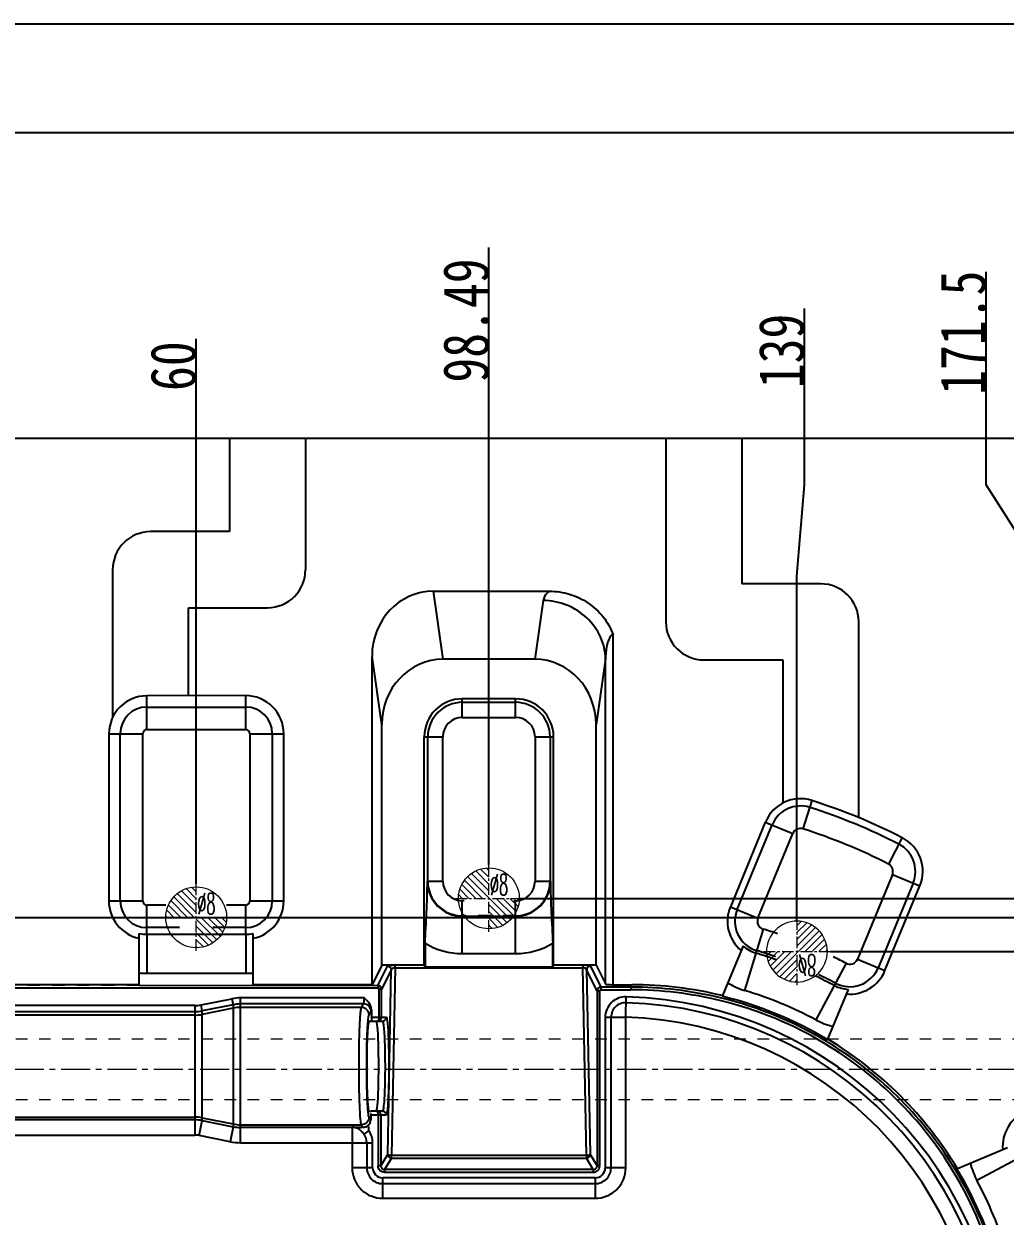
# Model space of a CAD drawing. Header units: millimetres. Extents: x 1572 to 4063, y -10865 to -3081.
# Drawn here: x 2653 to 2782.1, y -5770.3 to -5613.5 of the extents above; entities that cross this region are included whole.
import ezdxf
from ezdxf.enums import TextEntityAlignment as Align

# ---------------------------------------------------------------- set-up
doc = ezdxf.new("R2010")
doc.units = ezdxf.units.MM
doc.header["$LTSCALE"] = 16.335
doc.header["$PDMODE"] = 3
doc.header["$PDSIZE"] = 0.3125
doc.linetypes.add('CENTER', pattern=[0.6, 0.375, -0.075, 0.075, -0.075])
doc.linetypes.add('HIDDEN', pattern=[0.2, 0.1, -0.1])
doc.layers.get('0').update_dxf_attribs({"linetype": 'CONTINUOUS'})
doc.layers.get('Defpoints').update_dxf_attribs({"linetype": 'CONTINUOUS'})
doc.layers.add('cool', color=153, linetype='HIDDEN', lineweight=9)
doc.layers.add('epin', color=13, linetype='CONTINUOUS', lineweight=9)
doc.layers.add('DEFAULT_2', color=8, linetype='HIDDEN')
doc.styles.get("Standard").update_dxf_attribs({"font": 'txt', "width": 0.8})
doc.styles.add('TXT05', font='txt.shx', dxfattribs={"width": 0.5, "bigfont": 'gbcbig.shx'})
doc.dimstyles.new('ISO-25', dxfattribs={"dimtxt": 8, "dimasz": 6, "dimexe": 0, "dimexo": 0, "dimgap": 0, "dimtad": 1, "dimdsep": 46, "dimtxsty": 'Standard', "dimcen": 0, "dimclrd": 4, "dimclre": 4, "dimclrt": 6, "dimazin": 0, "dimtfac": 1, "dimtofl": 0, "dimtmove": 0, "dimatfit": 3, "dimfxl": 1, "dimarcsym": 0})

# ---------------------------------------------------------------- blocks, each defined once
blk = doc.blocks.new('147')
at = {"layer": 'cool', "ltscale": 0.932966}
for p, q in [((229.57, -3849.57), (-211.77, -3849.57)), ((229.57, -3857.57), (-211.77, -3857.57))]:
    blk.add_line(p, q, dxfattribs=at)
at = {"layer": 'cool', "color": 1, "linetype": 'CENTER', "ltscale": 0.621977}
blk.add_line((243.9, -3853.57), (-226.1, -3853.57), dxfattribs=at)
blk = doc.blocks.new('*D188')
at = {"color": 4, "lineweight": -2, "transparency": 16777216}
for p, q in [((2380.71, -5723.85), (2380.71, -5627.83)), ((2844.71, -5627.83), (2386.71, -5627.83)), ((2850.71, -5723.85), (2850.71, -5627.83))]:
    blk.add_line(p, q, dxfattribs=at)
at = {"color": 4, "transparency": 16777216}
for points in [[(2386.71, -5626.83), (2386.71, -5628.83), (2380.71, -5627.83)], [(2844.71, -5626.83), (2844.71, -5628.83), (2850.71, -5627.83)]]:
    blk.add_solid(points, dxfattribs=at)
at = {"layer": 'Defpoints', "color": 0, "transparency": 16777216}
for p in [(2380.71, -5627.83), (2380.71, -5723.85), (2850.71, -5723.85)]:
    blk.add_point(p, dxfattribs=at)
at = {"color": 6, "transparency": 16777216, "insert": (2565.86, -5623.83), "char_height": 8, "attachment_point": 5}
blk.add_mtext('470', dxfattribs=at)
blk = doc.blocks.new('*D191')
at = {"color": 4, "lineweight": -2, "transparency": 16777216}
blk.add_line((2820.71, -5697.99), (2868.84, -5697.99), dxfattribs=at)
at = {"layer": 'Defpoints', "color": 0, "transparency": 16777216}
for p in [(2820.71, -5697.99), (2858.44, -5697.99), (2615.71, -5857.99)]:
    blk.add_point(p, dxfattribs=at)
at = {"color": 6, "transparency": 16777216, "insert": (2863.64, -5694.99), "char_height": 6, "attachment_point": 5}
blk.add_mtext('160', dxfattribs=at)
blk = doc.blocks.new('*D193')
at = {"color": 4, "lineweight": -2, "transparency": 16777216}
blk.add_line((2820.71, -5694.36), (2820.71, -5650.11), dxfattribs=at)
at = {"layer": 'Defpoints', "color": 0, "transparency": 16777216}
for p in [(2820.71, -5662.11), (2820.71, -5694.36), (2615.71, -5857.99)]:
    blk.add_point(p, dxfattribs=at)
at = {"color": 6, "transparency": 16777216, "insert": (2817.71, -5656.11), "char_height": 6, "attachment_point": 5, "rotation": 90}
blk.add_mtext('205', dxfattribs=at)
blk = doc.blocks.new('*D272')
at = {"color": 4, "lineweight": -2, "transparency": 16777216}
for p, q in [((2791.61, -5766.99), (2834.44, -5766.99)), ((2834.44, -5766.99), (2846.44, -5767.99)), ((2846.44, -5767.99), (2864.84, -5767.99))]:
    blk.add_line(p, q, dxfattribs=at)
at = {"layer": 'Defpoints', "color": 0, "transparency": 16777216}
for p in [(2791.61, -5766.99), (2858.44, -5767.99), (2615.71, -5857.99)]:
    blk.add_point(p, dxfattribs=at)
at = {"color": 6, "transparency": 16777216, "insert": (2861.64, -5764.99), "char_height": 6, "attachment_point": 5}
blk.add_mtext('91', dxfattribs=at)
blk = doc.blocks.new('*D273')
at = {"color": 4, "lineweight": -2, "transparency": 16777216}
blk.add_line((2819.53, -5750.99), (2868.84, -5750.99), dxfattribs=at)
at = {"layer": 'Defpoints', "color": 0, "transparency": 16777216}
for p in [(2819.53, -5750.99), (2858.44, -5750.99), (2615.71, -5857.99)]:
    blk.add_point(p, dxfattribs=at)
at = {"color": 6, "transparency": 16777216, "insert": (2863.64, -5747.99), "char_height": 6, "attachment_point": 5}
blk.add_mtext('107', dxfattribs=at)
blk = doc.blocks.new('*D274')
at = {"color": 4, "lineweight": -2, "transparency": 16777216}
for p, q in [((2834.44, -5730.99), (2846.44, -5728.99)), ((2846.44, -5728.99), (2869.64, -5728.99)), ((2640.11, -5730.99), (2834.44, -5730.99))]:
    blk.add_line(p, q, dxfattribs=at)
at = {"layer": 'Defpoints', "color": 0, "transparency": 16777216}
for p in [(2858.44, -5728.99), (2640.11, -5730.99), (2615.71, -5857.99)]:
    blk.add_point(p, dxfattribs=at)
at = {"color": 6, "transparency": 16777216, "insert": (2864.04, -5725.99), "char_height": 6, "attachment_point": 5}
blk.add_mtext('127', dxfattribs=at)
blk = doc.blocks.new('*D275')
at = {"color": 4, "lineweight": -2, "transparency": 16777216}
for p, q in [((2834.44, -5728.49), (2846.44, -5718.44)), ((2846.44, -5718.44), (2876.04, -5718.44)), ((2718.2, -5728.49), (2834.44, -5728.49))]:
    blk.add_line(p, q, dxfattribs=at)
at = {"layer": 'Defpoints', "color": 0, "transparency": 16777216}
for p in [(2858.44, -5718.44), (2718.2, -5728.49), (2615.71, -5857.99)]:
    blk.add_point(p, dxfattribs=at)
at = {"color": 6, "transparency": 16777216, "insert": (2867.24, -5715.44), "char_height": 6, "attachment_point": 5}
blk.add_mtext('129.5', dxfattribs=at)
blk = doc.blocks.new('*D276')
at = {"color": 4, "lineweight": -2, "transparency": 16777216}
for p, q in [((2759.11, -5735.49), (2834.44, -5735.49)), ((2834.44, -5735.49), (2846.44, -5738.92)), ((2846.44, -5738.92), (2876.04, -5738.92))]:
    blk.add_line(p, q, dxfattribs=at)
at = {"layer": 'Defpoints', "color": 0, "transparency": 16777216}
for p in [(2759.11, -5735.49), (2858.44, -5738.92), (2615.71, -5857.99)]:
    blk.add_point(p, dxfattribs=at)
at = {"color": 6, "transparency": 16777216, "insert": (2867.24, -5735.92), "char_height": 6, "attachment_point": 5}
blk.add_mtext('122.5', dxfattribs=at)
blk = doc.blocks.new('*D278')
at = {"color": 4, "lineweight": -2, "transparency": 16777216}
blk.add_line((2675.71, -5726.59), (2675.71, -5654.91), dxfattribs=at)
at = {"layer": 'Defpoints', "color": 0, "transparency": 16777216}
for p in [(2675.71, -5662.11), (2675.71, -5726.59), (2615.71, -5857.99)]:
    blk.add_point(p, dxfattribs=at)
at = {"color": 6, "transparency": 16777216, "insert": (2672.71, -5658.51), "char_height": 6, "attachment_point": 5, "rotation": 90}
blk.add_mtext('60', dxfattribs=at)
blk = doc.blocks.new('*D279')
at = {"color": 4, "lineweight": -2, "transparency": 16777216}
for p, q in [((2714.2, -5674.11), (2714.2, -5642.91)), ((2714.2, -5686.11), (2714.2, -5674.11)), ((2714.2, -5724.09), (2714.2, -5686.11))]:
    blk.add_line(p, q, dxfattribs=at)
at = {"layer": 'Defpoints', "color": 0, "transparency": 16777216}
for p in [(2714.2, -5662.11), (2714.2, -5724.09), (2615.71, -5857.99)]:
    blk.add_point(p, dxfattribs=at)
at = {"color": 6, "transparency": 16777216, "insert": (2711.2, -5652.51), "char_height": 6, "attachment_point": 5, "rotation": 90}
blk.add_mtext('98.49', dxfattribs=at)
blk = doc.blocks.new('*D280')
at = {"color": 4, "lineweight": -2, "transparency": 16777216}
for p, q in [((2755.71, -5674.11), (2755.71, -5650.91)), ((2754.71, -5686.11), (2755.71, -5674.11)), ((2754.71, -5731.59), (2754.71, -5686.11))]:
    blk.add_line(p, q, dxfattribs=at)
at = {"layer": 'Defpoints', "color": 0, "transparency": 16777216}
for p in [(2755.71, -5662.11), (2754.71, -5731.59), (2615.71, -5857.99)]:
    blk.add_point(p, dxfattribs=at)
at = {"color": 6, "transparency": 16777216, "insert": (2752.71, -5656.51), "char_height": 6, "attachment_point": 5, "rotation": 90}
blk.add_mtext('139', dxfattribs=at)
blk = doc.blocks.new('*D281')
at = {"color": 4, "lineweight": -2, "transparency": 16777216}
for p, q in [((2779.58, -5674.11), (2779.58, -5646.11)), ((2787.21, -5686.11), (2779.58, -5674.11)), ((2787.21, -5762.59), (2787.21, -5686.11))]:
    blk.add_line(p, q, dxfattribs=at)
at = {"layer": 'Defpoints', "color": 0, "transparency": 16777216}
for p in [(2779.58, -5662.11), (2787.21, -5762.59), (2615.71, -5857.99)]:
    blk.add_point(p, dxfattribs=at)
at = {"color": 6, "transparency": 16777216, "insert": (2776.58, -5654.11), "char_height": 6, "attachment_point": 5, "rotation": 90}
blk.add_mtext('171.5', dxfattribs=at)
blk = doc.blocks.new('*D282')
at = {"color": 4, "lineweight": -2, "transparency": 16777216}
for p, q in [((2793.71, -5674.11), (2793.71, -5644.51)), ((2792.21, -5686.11), (2793.71, -5674.11)), ((2792.21, -5843.59), (2792.21, -5686.11))]:
    blk.add_line(p, q, dxfattribs=at)
at = {"layer": 'Defpoints', "color": 0, "transparency": 16777216}
for p in [(2793.71, -5662.11), (2792.21, -5843.59), (2615.71, -5857.99)]:
    blk.add_point(p, dxfattribs=at)
at = {"color": 6, "transparency": 16777216, "insert": (2790.71, -5653.31), "char_height": 6, "attachment_point": 5, "rotation": 90}
blk.add_mtext('176.5', dxfattribs=at)
blk = doc.blocks.new('epin_ejp_8')
at = {"layer": 'epin'}
h = blk.add_hatch(dxfattribs=at)
h.set_pattern_fill('_ANSI31', color=123, scale=0.2, angle=90, style=0)
h.set_pattern_definition([(135, (-263.1036, 1313.3417), (-0.4490128, -0.4490128), [])])
h.paths.add_polyline_path([(0, 4, 0.414214), (-4, 0), (0, 0)])
h.paths.add_polyline_path([(4, 0), (0, 0), (0, -4, 0.414214)])
at = {"layer": 'epin', "color": 1, "linetype": 'CENTER', "ltscale": 0.248791}
for p, q in [((0, -4.4), (0, 4.4)), ((-4.4, 0), (4.4, 0))]:
    blk.add_line(p, q, dxfattribs=at)
at = {"layer": 'epin'}
blk.add_circle((0, 0), 4, dxfattribs=at)
at = {"layer": 'epin', "color": 6, "style": 'TXT05', "width": 0.5}
blk.add_text('%%c8', height=2.8, dxfattribs=at).set_placement((1.33, 1.8), align=Align.MIDDLE)
blk = doc.blocks.new('1258')
at = {"layer": 'epin', "color": 4}
for p in [(-162.27, 2735.91), (-200.76, 2733.41)]:
    blk.add_blockref('epin_ejp_8', p, dxfattribs=at)
at = {"layer": 'epin', "xscale": -1, "rotation": 180}
blk.add_blockref('epin_ejp_8', (-121.76, 2728.91), dxfattribs=at)

msp = doc.modelspace()

# ---------------------------------------------------------------- linework, layer by layer
at = {"color": 7, "linetype": 'Continuous'}
for p, q in [((2431.706, -5667.99), (2799.706, -5667.99)), ((2680.075, -5667.99), (2680.075, -5680.269)), ((2690.075, -5667.99), (2690.075, -5685.269)), ((2737.466, -5667.99), (2737.466, -5692.131)), ((2747.466, -5667.99), (2747.466, -5687.131)), ((2680.075, -5680.269), (2669.706, -5680.269)), ((2664.706, -5685.269), (2664.706, -5704.703)), ((2757.835, -5687.131), (2747.466, -5687.131)), ((2708.174, -5697.057), (2706.884, -5688.096)), ((2706.884, -5688.096), (2722.146, -5688.096)), ((2721.334, -5689.307), (2720.218, -5697.057)), ((2674.706, -5701.855), (2674.706, -5690.269)), ((2674.706, -5690.269), (2685.075, -5690.269)), ((2762.835, -5717.876), (2762.835, -5692.131)), ((2730.526, -5739.842), (2730.526, -5693.838)), ((2698.819, -5739.842), (2698.819, -5696.666)), ((2700.11, -5705.627), (2698.819, -5696.666)), ((2720.218, -5697.057), (2708.174, -5697.057)), ((2729.522, -5697.013), (2728.282, -5705.627)), ((2729.522, -5739.742), (2729.522, -5697.013)), ((2742.466, -5697.131), (2752.835, -5697.131)), ((2752.835, -5697.131), (2752.835, -5715.94)), ((2682.206, -5701.834), (2669.206, -5701.855)), ((2669.206, -5706.291), (2669.206, -5701.855)), ((2682.206, -5706.291), (2682.206, -5701.834)), ((2669.206, -5703.336), (2682.206, -5703.336)), ((2710.696, -5704.689), (2710.696, -5702.248)), ((2717.696, -5702.248), (2710.696, -5702.248)), ((2710.696, -5702.709), (2717.696, -5702.709)), ((2717.696, -5704.689), (2717.696, -5702.248)), ((2710.696, -5704.689), (2717.696, -5704.689)), ((2669.206, -5706.291), (2682.206, -5706.291)), ((2700.11, -5737.254), (2700.11, -5705.627)), ((2728.282, -5737.254), (2728.282, -5705.627)), ((2664.206, -5706.834), (2664.206, -5728.834)), ((2664.206, -5706.834), (2668.663, -5706.834)), ((2665.708, -5728.834), (2665.708, -5706.834)), ((2668.663, -5728.834), (2668.663, -5706.834)), ((2682.749, -5706.834), (2682.749, -5728.834)), ((2682.749, -5706.834), (2687.206, -5706.834)), ((2685.703, -5706.834), (2685.703, -5728.834)), ((2687.206, -5728.834), (2687.206, -5706.834)), ((2705.696, -5737.254), (2705.696, -5707.248)), ((2705.696, -5707.248), (2708.137, -5707.248)), ((2706.157, -5726.248), (2706.157, -5707.248)), ((2708.137, -5726.248), (2708.137, -5707.248)), ((2720.255, -5707.248), (2720.255, -5726.248)), ((2720.255, -5707.248), (2722.696, -5707.248)), ((2722.235, -5707.248), (2722.235, -5726.248)), ((2722.696, -5737.254), (2722.696, -5707.248)), ((2756.681, -5715.621), (2755.492, -5719.342)), ((2750.544, -5718.456), (2745.947, -5729.593)), ((2746.847, -5729.965), (2751.444, -5718.827)), ((2750.544, -5718.456), (2754.175, -5719.954)), ((2749.578, -5731.092), (2754.175, -5719.954)), ((2768.539, -5720.492), (2766.747, -5723.987)), ((2767.249, -5725.351), (2762.653, -5736.488)), ((2767.249, -5725.351), (2770.88, -5726.849)), ((2706.101, -5726.248), (2708.137, -5726.248)), ((2720.255, -5726.248), (2722.291, -5726.248)), ((2769.98, -5726.478), (2765.384, -5737.615)), ((2766.284, -5737.986), (2770.88, -5726.849)), ((2664.206, -5728.834), (2668.663, -5728.834)), ((2669.206, -5733.092), (2669.206, -5729.377)), ((2671.725, -5729.377), (2669.206, -5729.377)), ((2682.206, -5729.377), (2679.687, -5729.377)), ((2682.206, -5733.092), (2682.206, -5729.377)), ((2682.749, -5728.834), (2687.206, -5728.834)), ((2710.696, -5735.748), (2710.696, -5728.806)), ((2710.935, -5728.806), (2710.696, -5728.806)), ((2717.696, -5728.806), (2717.457, -5728.806)), ((2717.696, -5735.748), (2717.696, -5728.806)), ((2745.947, -5729.593), (2749.578, -5731.092)), ((2710.696, -5730.843), (2717.696, -5730.843)), ((2668.206, -5739.842), (2668.206, -5733.092)), ((2673.507, -5732.331), (2669.206, -5732.331)), ((2669.206, -5733.208), (2669.206, -5738.334)), ((2669.206, -5733.208), (2682.206, -5733.208)), ((2682.206, -5732.331), (2677.905, -5732.331)), ((2682.206, -5733.208), (2682.206, -5738.334)), ((2683.206, -5739.842), (2683.206, -5733.092)), ((2750.26, -5732.527), (2747.825, -5740.596)), ((2705.794, -5734.386), (2705.794, -5737.512)), ((2722.597, -5737.512), (2722.597, -5734.386)), ((2747.615, -5734.727), (2744.91, -5741.281)), ((2710.696, -5735.748), (2717.696, -5735.748)), ((2700.11, -5737.254), (2698.819, -5739.842)), ((2699.571, -5739.951), (2700.843, -5737.401)), ((2701.345, -5737.9), (2700.072, -5740.452)), ((2705.743, -5737.29), (2700.11, -5737.254)), ((2700.882, -5762.13), (2701.345, -5737.9)), ((2701.855, -5737.617), (2701.384, -5762.301)), ((2701.855, -5737.617), (2701.855, -5737.29)), ((2701.855, -5737.617), (2726.537, -5737.617)), ((2705.743, -5737.29), (2705.696, -5737.254)), ((2705.794, -5737.512), (2722.597, -5737.512)), ((2722.649, -5737.29), (2722.696, -5737.254)), ((2728.282, -5737.254), (2722.649, -5737.29)), ((2726.537, -5737.29), (2726.537, -5737.617)), ((2727.007, -5762.301), (2726.537, -5737.617)), ((2727.047, -5737.9), (2727.509, -5762.13)), ((2728.422, -5740.658), (2727.047, -5737.9)), ((2727.549, -5737.401), (2728.924, -5740.158)), ((2728.282, -5737.254), (2729.522, -5739.742)), ((2761.157, -5737.025), (2757.192, -5744.464)), ((2762.653, -5736.488), (2766.284, -5737.986)), ((2669.206, -5738.334), (2682.206, -5738.334)), ((2531.841, -5740.251), (2699.571, -5740.251)), ((2668.206, -5739.842), (2643.206, -5739.842)), ((2668.206, -5739.916), (2699.571, -5739.951)), ((2698.819, -5739.842), (2683.206, -5739.842)), ((2699.571, -5739.951), (2699.571, -5740.251)), ((2699.771, -5744.11), (2699.771, -5740.452)), ((2700.072, -5740.452), (2699.771, -5740.452)), ((2700.072, -5744.11), (2700.072, -5740.452)), ((2728.422, -5740.658), (2728.422, -5763.654)), ((2728.422, -5740.658), (2728.773, -5740.658)), ((2728.773, -5763.654), (2728.773, -5740.658)), ((2728.924, -5740.158), (2728.924, -5740.508)), ((2732.837, -5740.158), (2728.924, -5740.158)), ((2728.924, -5740.508), (2732.837, -5740.508)), ((2730.525, -5739.842), (2732.995, -5739.842)), ((2732.837, -5740.158), (2732.995, -5739.842)), ((2732.837, -5740.158), (2732.837, -5740.508)), ((2758.776, -5747.002), (2761.481, -5740.45)), ((2675.508, -5742.58), (2555.903, -5742.58)), ((2675.508, -5742.58), (2675.508, -5759.609)), ((2676.336, -5742.498), (2680.385, -5741.685)), ((2676.494, -5743.283), (2676.336, -5742.498)), ((2680.543, -5742.471), (2676.494, -5743.283)), ((2680.385, -5741.685), (2680.543, -5742.471)), ((2680.543, -5742.471), (2680.543, -5758.518)), ((2681.528, -5760.618), (2681.528, -5741.571)), ((2697.797, -5741.571), (2681.528, -5741.571)), ((2697.711, -5742.372), (2681.528, -5742.372)), ((2697.435, -5742.833), (2697.711, -5742.372)), ((2732.183, -5744.129), (2732.262, -5741.433)), ((2555.903, -5743.381), (2675.508, -5743.381)), ((2675.508, -5743.834), (2555.903, -5743.834)), ((2680.543, -5742.93), (2676.494, -5743.737)), ((2676.494, -5757.705), (2676.494, -5743.283)), ((2697.435, -5742.833), (2681.528, -5742.833)), ((2698.438, -5743.834), (2698.714, -5743.374)), ((2698.751, -5743.165), (2698.751, -5744.11)), ((2698.751, -5744.11), (2700.693, -5744.11)), ((2729.487, -5744.129), (2729.487, -5763.912)), ((2729.487, -5744.129), (2732.183, -5744.129)), ((2730.257, -5763.912), (2730.257, -5744.129)), ((2732.183, -5763.912), (2732.183, -5744.129)), ((2698.472, -5744.613), (2700.072, -5744.613)), ((2698.466, -5756.471), (2698.652, -5756.533)), ((2700.191, -5756.472), (2698.672, -5756.472)), ((2555.903, -5757.25), (2675.508, -5757.25)), ((2675.508, -5757.607), (2555.903, -5757.607)), ((2676.1, -5759.668), (2676.494, -5757.705)), ((2676.494, -5757.347), (2680.543, -5758.154)), ((2676.494, -5757.705), (2680.543, -5758.518)), ((2681.528, -5758.251), (2697.435, -5758.251)), ((2697.632, -5758.58), (2697.435, -5758.251)), ((2698.645, -5757.596), (2698.438, -5757.25)), ((2698.645, -5756.974), (2698.645, -5757.596)), ((2700.693, -5756.974), (2698.645, -5756.974)), ((2699.618, -5756.974), (2699.618, -5763.654)), ((2699.969, -5756.974), (2699.969, -5763.654)), ((2555.903, -5759.609), (2675.508, -5759.609)), ((2680.149, -5760.481), (2676.1, -5759.668)), ((2680.543, -5758.518), (2680.149, -5760.481)), ((2696.208, -5758.616), (2681.528, -5758.616)), ((2696.208, -5758.616), (2696.241, -5758.561)), ((2696.208, -5758.616), (2696.208, -5763.912)), ((2697.335, -5758.575), (2697.485, -5758.578)), ((2697.485, -5758.578), (2697.632, -5758.58)), ((2697.781, -5759.506), (2698.41, -5759.061)), ((2681.528, -5760.618), (2698.905, -5760.618)), ((2698.135, -5760.618), (2698.135, -5763.912)), ((2698.905, -5763.912), (2698.905, -5760.618)), ((2782.385, -5761.301), (2775.807, -5764.035)), ((2699.969, -5763.654), (2700.794, -5762.277)), ((2701.384, -5762.63), (2700.47, -5764.157)), ((2701.384, -5762.63), (2701.384, -5762.301)), ((2727.007, -5762.301), (2701.384, -5762.301)), ((2701.384, -5762.63), (2727.007, -5762.63)), ((2727.007, -5762.301), (2727.007, -5762.63)), ((2727.922, -5764.157), (2727.007, -5762.63)), ((2727.597, -5762.277), (2728.422, -5763.654)), ((2785.81, -5761.615), (2778.383, -5765.599)), ((2698.905, -5763.912), (2696.208, -5763.912)), ((2699.969, -5763.654), (2699.618, -5763.654)), ((2700.47, -5764.157), (2700.47, -5764.507)), ((2727.922, -5764.157), (2700.47, -5764.157)), ((2700.47, -5764.507), (2727.922, -5764.507)), ((2727.922, -5764.157), (2727.922, -5764.507)), ((2728.773, -5763.654), (2728.422, -5763.654)), ((2732.183, -5763.912), (2729.487, -5763.912)), ((2700.223, -5767.927), (2700.223, -5765.23)), ((2728.169, -5765.23), (2700.223, -5765.23)), ((2700.223, -5766), (2728.169, -5766)), ((2728.169, -5765.23), (2728.169, -5767.927)), ((2700.223, -5767.927), (2728.169, -5767.927))]:
    msp.add_line(p, q, dxfattribs=at)
msp.add_lwpolyline([(3063.099, -6133.841), (2308.268, -6133.841), (2308.268, -5613.499), (3063.099, -5613.499)], close=True)
for centre, radius, start, end in [((2669.706, -5685.269), 5, 90, 180), ((2685.075, -5685.269), 5, 270, 0), ((2757.835, -5692.131), 5, 0, 90), ((2742.466, -5692.131), 5, 180, 270), ((2669.206, -5706.834), 4.979, 90, 180), ((2682.206, -5706.834), 5, 0, 90.00013), ((2669.206, -5706.834), 3.498, 90, 180), ((2682.206, -5706.834), 3.498, 0, 90), ((2710.696, -5707.248), 5, 90, 180), ((2710.696, -5707.248), 4.539, 90, 180), ((2717.696, -5707.248), 5, 0, 90), ((2717.696, -5707.248), 4.539, 0, 90), ((2710.696, -5707.248), 2.559, 90, 180), ((2717.696, -5707.248), 2.559, 0, 90), ((2669.206, -5706.834), 0.543, 90, 180), ((2682.206, -5706.834), 0.543, 0, 90), ((2755.166, -5720.363), 4.979, 72.28193, 157.57311), ((2732.923, -5789.985), 78.067, 62.8641, 72.28193), ((2755.166, -5720.363), 4.027, 72.28193, 157.57306), ((2732.923, -5789.985), 77.115, 62.86419, 72.28193), ((2755.166, -5720.363), 1.072, 72.28193, 157.57306), ((2732.923, -5789.985), 74.16, 62.86419, 72.28193), ((2766.258, -5724.942), 5, 337.57311, 62.86273), ((2766.258, -5724.942), 4.027, 337.57306, 62.86419), ((2766.258, -5724.942), 1.072, 337.57306, 62.86419), ((2710.696, -5726.248), 4.595, 180, 270), ((2710.696, -5726.248), 4.539, 180, 270), ((2710.696, -5726.248), 2.559, 180, 270), ((2717.696, -5726.248), 4.595, 270, 0), ((2717.696, -5726.248), 4.539, 270, 0), ((2717.696, -5726.248), 2.559, 270, 0), ((2669.206, -5728.834), 5, 180, 258.46299), ((2669.206, -5728.834), 3.498, 180, 270), ((2669.206, -5728.834), 0.543, 180, 270), ((2682.206, -5728.834), 3.498, 270, 0), ((2682.206, -5728.834), 0.543, 270, 0), ((2682.206, -5728.834), 5, 281.53701, 0), ((2750.569, -5731.501), 5, 157.57301, 230.11537), ((2750.569, -5731.501), 4.027, 157.57306, 253.20968), ((2750.569, -5731.501), 1.072, 157.57306, 253.20968), ((2669.206, -5728.834), 4.374, 256.78541, 270), ((2682.206, -5728.834), 4.374, 270, 283.21459), ((2732.923, -5789.985), 60.016, 71.30329, 73.20968), ((2710.696, -5726.248), 9.5, 238.93835, 270), ((2717.696, -5726.248), 9.5, 270, 301.06165), ((2750.569, -5731.501), 4.374, 227.51952, 253.20968), ((2732.923, -5789.985), 56.714, 70.30079, 73.20968), ((2732.923, -5789.985), 57.062, 70.5937, 73.20968), ((2732.923, -5789.985), 60.016, 61.93645, 63.69064), ((2761.662, -5736.079), 4.027, 241.93645, 337.57306), ((2761.662, -5736.079), 1.072, 241.93645, 337.57306), ((2669.206, -5728.834), 9.5, 263.95767, 270), ((2682.206, -5728.834), 9.5, 270, 276.04233), ((2732.923, -5789.985), 56.714, 61.93645, 64.69315), ((2732.923, -5789.985), 57.062, 61.93645, 64.40024), ((2761.662, -5736.079), 5, 265.03076, 337.57301), ((2699.57, -5740.454), 0.503, 0.20604, 89.84105), ((2728.925, -5740.661), 0.503, 90.1804, 179.725), ((2732.84, -5790.17), 50.012, 76.153, 90.00337), ((2732.803, -5790.375), 49.867, 76.16798, 89.9607), ((2750.569, -5731.501), 9.5, 239.52511, 253.20968), ((2732.923, -5789.985), 51.588, 61.93645, 73.20968), ((2761.662, -5736.079), 4.374, 241.93645, 267.6266), ((2675.508, -5738.377), 4.204, 269.99759, 281.35437), ((2681.53, -5747.39), 5.819, 90.01117, 101.34168), ((2681.529, -5747.383), 5.01, 90.01016, 101.35413), ((2732.183, -5744.129), 2.697, 88.33465, 180.00012), ((2732.183, -5744.129), 1.926, 88.33465, 180), ((2730.778, -5792.451), 50.269, 0, 88.33465), ((2730.778, -5792.451), 51.039, 0.00002, 88.33465), ((2732.97, -5789.826), 49.295, 58.94001, 76.20363), ((2732.855, -5790.1), 49.941, 58.93842, 76.15027), ((2675.507, -5738.358), 5.024, 270.01298, 281.32616), ((2675.507, -5738.779), 5.056, 270.01317, 281.254), ((2681.53, -5747.889), 5.056, 90.01317, 101.254), ((2698.462, -5744.11), 1.309, 356.70444, 0.00135), ((2730.778, -5792.451), 48.343, 0, 88.33465), ((2761.662, -5736.079), 9.5, 241.93645, 256.65778), ((2732.92, -5789.991), 49.813, 58.15265, 58.93774), ((2732.877, -5790.084), 49.563, 31.21532, 59.00219), ((2732.798, -5790.166), 50.027, 31.273, 58.13933), ((2786.755, -5761.108), 5, 112.57295, 185.11534), ((2675.507, -5762.306), 5.056, 78.746, 89.98683), ((2675.507, -5762.64), 5.033, 78.69523, 89.98618), ((2681.53, -5753.196), 5.056, 258.746, 269.98683), ((2699.459, -5756.974), 0.511, 0.00056, 8.59782), ((2675.508, -5762.613), 3.004, 78.64795, 90.0001), ((2681.529, -5753.614), 5.002, 258.62558, 269.98957), ((2696.075, -5760.479), 1.926, 77.57997, 85.028), ((2696.062, -5760.531), 1.979, 70.44894, 77.53266), ((2696.026, -5760.631), 2.086, 63.81484, 70.4556), ((2696.731, -5758.003), 0.831, 307.88855, 312.02235), ((2696.635, -5757.895), 0.976, 312.00643, 315.84016), ((2696.208, -5760.618), 1.926, 0, 35.27173), ((2696.208, -5760.618), 2.697, 359.99942, 35.26719), ((2681.53, -5753.595), 7.023, 258.65853, 269.98862), ((2701.387, -5762.124), 0.507, 254.8815, 269.69629), ((2727.003, -5762.123), 0.508, 300.07584, 314.88952), ((2727.006, -5762.127), 0.503, 344.79694, 359.69316), ((2700.221, -5763.914), 2.086, 179.93807, 270.06132), ((2728.171, -5763.914), 2.086, 269.93807, 0.06132), ((2732.766, -5790.233), 49.736, 14.18806, 31.29595), ((2732.511, -5790.342), 50.363, 14.2349, 31.27492), ((2786.755, -5761.108), 9.5, 193.48834, 208.20968), ((2732.923, -5789.985), 51.588, 16.93645, 28.20968)]:
    msp.add_arc(centre, radius, start, end, dxfattribs=at)
for centre, major_axis, ratio, start_param, end_param in [((2707.031, -5696.823), (-1.245, 8.648), 0.9385559, -0.1343288, 1.4185666), ((2708.321, -5705.784), (-1.245, 8.648), 0.9385552, -0.134328, 1.4185674), ((2720.071, -5705.784), (1.245, 8.648), 0.9385552, -1.4185674, 0.134328), ((2705.735, -5737.789), (0, 0.502), 0.1405408, -0.9857024, -0.1047218), ((2722.656, -5737.789), (0, 0.502), 0.1405408, 0.1047218, 0.9857024), ((2732.719, -5790.369), (22.577, 45.279), 0.9931736, 0.220579, 0.4598115), ((2732.683, -5790.443), (22.577, 45.279), 0.9931738, -0.0791476, 0.220469), ((2698.777, -5744.11), (0, 0.502), 0.0524078, -4.712387, -3.1415907), ((2699.388, -5750.542), (0, 5.929), 0.0524078, -3.1415907, 0.000002), ((2732.719, -5790.369), (22.577, 45.279), 0.9931736, -0.5627477, -0.0790376), ((2697.639, -5757.592), (-0.519, 0.867), 0.9948398, 3.3601936, 4.1704042), ((2698.672, -5756.974), (0, 0.502), 0.0524078, 1.2094427, 1.5707983), ((2732.683, -5790.443), (22.577, 45.279), 0.9931738, -0.860403, -0.5616588)]:
    msp.add_ellipse(centre, major_axis=major_axis, ratio=ratio, start_param=start_param, end_param=end_param, dxfattribs=at)
for points, knots in [([(2722.146, -5688.096), (2722.033, -5688.187), (2721.668, -5688.512), (2721.383, -5688.964), (2721.334, -5689.307)], [0, 0, 0, 0, 0.2938462, 1, 1, 1, 1]), ([(2729.522, -5697.013), (2729.503, -5696.016), (2729.036, -5693.985), (2727.19, -5691.452), (2724.498, -5689.748), (2722.388, -5689.325), (2721.334, -5689.307)], [0, 0, 0, 0, 0.2424884, 0.4902521, 0.7436809, 1, 1, 1, 1]), ([(2722.146, -5688.096), (2723.045, -5688.096), (2724.852, -5688.366), (2727.319, -5689.543), (2729.332, -5691.391), (2730.233, -5692.99), (2730.526, -5693.838)], [0, 0, 0, 0, 0.2501487, 0.5002225, 0.7501954, 1, 1, 1, 1]), ([(2730.526, -5693.838), (2730.451, -5693.838), (2730.302, -5693.898), (2730.107, -5694.122), (2729.867, -5694.577), (2729.682, -5695.284), (2729.558, -5696.144), (2729.527, -5696.724), (2729.522, -5697.013)], [0, 0, 0, 0, 0.0641659, 0.1277978, 0.2530574, 0.5024227, 0.7513385, 1, 1, 1, 1]), ([(2705.794, -5734.386), (2705.868, -5733.058), (2706.012, -5730.348), (2706.101, -5727.633), (2706.101, -5726.248)], [0, 0, 0, 0, 0.4896286, 1, 1, 1, 1]), ([(2722.291, -5726.248), (2722.291, -5727.633), (2722.379, -5730.348), (2722.524, -5733.058), (2722.597, -5734.386)], [0, 0, 0, 0, 0.5103729, 1, 1, 1, 1]), ([(2701.855, -5737.29), (2701.724, -5737.29), (2701.486, -5737.295), (2701.178, -5737.317), (2700.976, -5737.344), (2700.879, -5737.374), (2700.848, -5737.391), (2700.843, -5737.401)], [0, 0, 0, 0, 0.3815424, 0.6963187, 0.9060046, 0.9668509, 1, 1, 1, 1]), ([(2700.843, -5737.401), (2700.971, -5737.401), (2701.236, -5737.508), (2701.344, -5737.773), (2701.345, -5737.9)], [0, 0, 0, 0, 0.5007233, 1, 1, 1, 1]), ([(2701.855, -5737.617), (2701.782, -5737.619), (2701.59, -5737.641), (2701.359, -5737.772), (2701.345, -5737.9)], [0, 0, 0, 0, 0.3621797, 1, 1, 1, 1]), ([(2727.549, -5737.401), (2727.544, -5737.391), (2727.513, -5737.374), (2727.416, -5737.344), (2727.214, -5737.317), (2726.906, -5737.295), (2726.667, -5737.29), (2726.537, -5737.29)], [0, 0, 0, 0, 0.0331346, 0.093964, 0.3036968, 0.6185368, 1, 1, 1, 1]), ([(2727.047, -5737.9), (2727.043, -5737.864), (2726.992, -5737.759), (2726.804, -5737.649), (2726.634, -5737.619), (2726.537, -5737.617)], [0, 0, 0, 0, 0.1769883, 0.5315647, 1, 1, 1, 1]), ([(2727.549, -5737.401), (2727.421, -5737.401), (2727.156, -5737.508), (2727.048, -5737.773), (2727.047, -5737.9)], [0, 0, 0, 0, 0.5007245, 1, 1, 1, 1]), ([(2699.771, -5740.452), (2699.771, -5740.401), (2699.725, -5740.298), (2699.622, -5740.251), (2699.571, -5740.251)], [0, 0, 0, 0, 0.5009504, 1, 1, 1, 1]), ([(2728.924, -5740.508), (2728.885, -5740.508), (2728.805, -5740.54), (2728.773, -5740.62), (2728.773, -5740.658)], [0, 0, 0, 0, 0.5008873, 1, 1, 1, 1]), ([(2729.522, -5739.742), (2729.527, -5739.752), (2729.561, -5739.767), (2729.661, -5739.795), (2729.866, -5739.818), (2730.169, -5739.838), (2730.4, -5739.842), (2730.525, -5739.842)], [0, 0, 0, 0, 0.0336031, 0.0980073, 0.3169904, 0.6327587, 1, 1, 1, 1]), ([(2697.711, -5742.372), (2697.734, -5742.355), (2697.75, -5742.257), (2697.779, -5742.095), (2697.793, -5741.849), (2697.797, -5741.669), (2697.797, -5741.571)], [0, 0, 0, 0, 0.1065354, 0.3281783, 0.6396859, 1, 1, 1, 1]), ([(2698.714, -5743.374), (2698.713, -5743.118), (2698.497, -5742.588), (2697.966, -5742.374), (2697.711, -5742.372)], [0, 0, 0, 0, 0.4995711, 1, 1, 1, 1]), ([(2698.751, -5743.165), (2698.751, -5742.85), (2698.503, -5742.216), (2698.034, -5741.784), (2697.797, -5741.571)], [0, 0, 0, 0, 0.4974551, 1, 1, 1, 1]), ([(2697.344, -5757.807), (2697.29, -5757.378), (2697.223, -5756.289), (2697.151, -5754.394), (2697.113, -5752.062), (2697.109, -5749.558), (2697.136, -5747.492), (2697.179, -5745.968), (2697.216, -5744.998), (2697.262, -5744.188), (2697.308, -5743.556), (2697.365, -5743.127), (2697.399, -5742.901), (2697.435, -5742.833)], [0, 0, 0, 0, 0.086555, 0.2179883, 0.3795719, 0.5530689, 0.7188487, 0.7928905, 0.8581615, 0.912815, 0.9553491, 0.9846313, 1, 1, 1, 1]), ([(2698.438, -5743.834), (2698.437, -5743.579), (2698.221, -5743.049), (2697.69, -5742.834), (2697.435, -5742.833)], [0, 0, 0, 0, 0.4995707, 1, 1, 1, 1]), ([(2698.228, -5745.629), (2698.236, -5745.475), (2698.267, -5744.984), (2698.305, -5744.492), (2698.356, -5744.16)], [0, 0, 0, 0, 0.3154579, 1, 1, 1, 1]), ([(2698.356, -5744.16), (2698.367, -5744.09), (2698.388, -5743.98), (2698.417, -5743.87), (2698.438, -5743.834)], [0, 0, 0, 0, 0.6325188, 1, 1, 1, 1]), ([(2700.072, -5744.11), (2700.072, -5744.15), (2700.056, -5744.302), (2699.965, -5744.444), (2699.875, -5744.513)], [0, 0, 0, 0, 0.2585196, 1, 1, 1, 1]), ([(2700.693, -5744.11), (2700.718, -5744.11), (2700.757, -5744.216), (2700.791, -5744.371), (2700.833, -5744.67), (2700.855, -5744.894), (2700.867, -5745.026)], [0, 0, 0, 0, 0.0787093, 0.2698503, 0.5784354, 1, 1, 1, 1]), ([(2698.268, -5756.072), (2698.213, -5755.342), (2698.146, -5753.662), (2698.106, -5751.001), (2698.127, -5748.251), (2698.182, -5746.449), (2698.228, -5745.629)], [0, 0, 0, 0, 0.2102241, 0.482627, 0.7641888, 1, 1, 1, 1]), ([(2698.348, -5755.985), (2698.311, -5755.682), (2698.259, -5754.946), (2698.178, -5753.115), (2698.148, -5750.496), (2698.18, -5747.884), (2698.262, -5746.074), (2698.316, -5745.353), (2698.353, -5745.06)], [0, 0, 0, 0, 0.0835198, 0.2023164, 0.5028885, 0.8018783, 0.9188302, 1, 1, 1, 1]), ([(2698.353, -5745.06), (2698.362, -5744.996), (2698.377, -5744.886), (2698.406, -5744.745), (2698.431, -5744.662), (2698.457, -5744.617), (2698.472, -5744.613)], [0, 0, 0, 0, 0.412279, 0.7120773, 0.9040125, 1, 1, 1, 1]), ([(2700.191, -5744.613), (2700.215, -5744.613), (2700.255, -5744.708), (2700.289, -5744.854), (2700.332, -5745.128), (2700.353, -5745.335), (2700.365, -5745.457)], [0, 0, 0, 0, 0.0808799, 0.2721908, 0.5799644, 1, 1, 1, 1]), ([(2700.365, -5745.457), (2700.435, -5746.196), (2700.506, -5747.941), (2700.544, -5750.673), (2700.498, -5753.37), (2700.425, -5755.065), (2700.351, -5755.769)], [0, 0, 0, 0, 0.2159365, 0.5070645, 0.7944053, 1, 1, 1, 1]), ([(2700.867, -5745.026), (2700.927, -5745.719), (2700.996, -5747.356), (2701.041, -5749.978), (2701.021, -5752.721), (2700.966, -5754.523), (2700.918, -5755.338)], [0, 0, 0, 0, 0.2023448, 0.476086, 0.7624961, 1, 1, 1, 1]), ([(2698.318, -5756.633), (2698.314, -5756.592), (2698.294, -5756.405), (2698.279, -5756.217), (2698.268, -5756.072)], [0, 0, 0, 0, 0.2230165, 1, 1, 1, 1]), ([(2698.438, -5757.25), (2698.401, -5757.188), (2698.365, -5756.975), (2698.334, -5756.77), (2698.318, -5756.633)], [0, 0, 0, 0, 0.3433293, 1, 1, 1, 1]), ([(2698.466, -5756.471), (2698.451, -5756.462), (2698.428, -5756.412), (2698.4, -5756.318), (2698.372, -5756.168), (2698.357, -5756.052), (2698.348, -5755.985)], [0, 0, 0, 0, 0.1046777, 0.3015214, 0.59874, 1, 1, 1, 1]), ([(2699.618, -5756.974), (2699.618, -5756.865), (2699.606, -5756.714), (2699.556, -5756.55), (2699.521, -5756.492), (2699.5, -5756.479)], [0, 0, 0, 0, 0.631918, 0.8572215, 1, 1, 1, 1]), ([(2700.351, -5755.769), (2700.34, -5755.87), (2700.32, -5756.044), (2700.28, -5756.271), (2700.25, -5756.395), (2700.212, -5756.472), (2700.191, -5756.472)], [0, 0, 0, 0, 0.4189803, 0.7254333, 0.9165325, 1, 1, 1, 1]), ([(2700.918, -5755.338), (2700.904, -5755.571), (2700.877, -5755.976), (2700.83, -5756.443), (2700.79, -5756.718), (2700.759, -5756.854), (2700.736, -5756.932), (2700.707, -5756.974), (2700.693, -5756.974)], [0, 0, 0, 0, 0.4198674, 0.7309956, 0.8427425, 0.924207, 0.9755502, 1, 1, 1, 1]), ([(2697.435, -5758.251), (2697.409, -5758.203), (2697.379, -5758.052), (2697.356, -5757.904), (2697.344, -5757.807)], [0, 0, 0, 0, 0.3585019, 1, 1, 1, 1]), ([(2698.438, -5757.25), (2698.437, -5757.505), (2698.221, -5758.036), (2697.69, -5758.25), (2697.435, -5758.251)], [0, 0, 0, 0, 0.4995702, 1, 1, 1, 1]), ([(2696.947, -5758.76), (2696.968, -5758.764), (2697.076, -5758.766), (2697.176, -5758.71), (2697.242, -5758.659)], [0, 0, 0, 0, 0.2097486, 1, 1, 1, 1]), ([(2697.515, -5759.181), (2697.472, -5759.136), (2697.302, -5758.971), (2697.105, -5758.833), (2696.947, -5758.76)], [0, 0, 0, 0, 0.2636155, 1, 1, 1, 1]), ([(2697.897, -5758.55), (2697.939, -5758.539), (2698.096, -5758.489), (2698.24, -5758.403), (2698.333, -5758.326)], [0, 0, 0, 0, 0.2623111, 1, 1, 1, 1]), ([(2700.929, -5762.195), (2700.923, -5762.19), (2700.902, -5762.173), (2700.885, -5762.148), (2700.882, -5762.13)], [0, 0, 0, 0, 0.2994222, 1, 1, 1, 1]), ([(2701.211, -5762.288), (2701.181, -5762.284), (2701.084, -5762.266), (2700.985, -5762.237), (2700.929, -5762.195)], [0, 0, 0, 0, 0.3000104, 1, 1, 1, 1]), ([(2727.509, -5762.13), (2727.505, -5762.16), (2727.438, -5762.222), (2727.363, -5762.247), (2727.315, -5762.26)], [0, 0, 0, 0, 0.378499, 1, 1, 1, 1]), ([(2696.208, -5763.912), (2696.212, -5764.434), (2696.414, -5765.491), (2697.311, -5766.824), (2698.645, -5767.721), (2699.701, -5767.923), (2700.223, -5767.927)], [0, 0, 0, 0, 0.2500107, 0.4999945, 0.7499846, 1, 1, 1, 1]), ([(2698.905, -5763.912), (2698.905, -5764.248), (2699.185, -5764.95), (2699.887, -5765.23), (2700.223, -5765.23)], [0, 0, 0, 0, 0.4999379, 1, 1, 1, 1]), ([(2700.47, -5764.507), (2700.252, -5764.507), (2699.799, -5764.325), (2699.618, -5763.871), (2699.618, -5763.654)], [0, 0, 0, 0, 0.4999904, 1, 1, 1, 1]), ([(2699.969, -5763.654), (2699.969, -5763.781), (2700.085, -5764.039), (2700.343, -5764.157), (2700.47, -5764.157)], [0, 0, 0, 0, 0.5005226, 1, 1, 1, 1]), ([(2727.922, -5764.157), (2728.049, -5764.157), (2728.307, -5764.039), (2728.423, -5763.781), (2728.422, -5763.654)], [0, 0, 0, 0, 0.4990499, 1, 1, 1, 1]), ([(2727.922, -5764.507), (2728.139, -5764.507), (2728.593, -5764.325), (2728.773, -5763.871), (2728.773, -5763.654)], [0, 0, 0, 0, 0.4998916, 1, 1, 1, 1]), ([(2728.169, -5765.23), (2728.505, -5765.23), (2729.207, -5764.95), (2729.486, -5764.248), (2729.487, -5763.912)], [0, 0, 0, 0, 0.4999379, 1, 1, 1, 1]), ([(2728.169, -5767.927), (2728.691, -5767.923), (2729.747, -5767.721), (2731.08, -5766.824), (2731.978, -5765.49), (2732.18, -5764.434), (2732.183, -5763.912)], [0, 0, 0, 0, 0.2500107, 0.4999945, 0.7499846, 1, 1, 1, 1])]:
    msp.add_open_spline(points, degree=3, knots=knots, dxfattribs=at)
for points in [[(2700.626, -5744.362), (2700.669, -5744.286), (2700.693, -5744.197), (2700.693, -5744.11)], [(2700.191, -5744.613), (2700.278, -5744.613), (2700.367, -5744.589), (2700.442, -5744.545)], [(2700.442, -5744.545), (2700.517, -5744.502), (2700.583, -5744.437), (2700.626, -5744.362)], [(2698.665, -5756.489), (2698.662, -5756.504), (2698.66, -5756.52), (2698.659, -5756.535)], [(2699.768, -5756.57), (2699.87, -5756.646), (2699.945, -5756.772), (2699.964, -5756.898)], [(2700.191, -5756.472), (2700.278, -5756.472), (2700.367, -5756.496), (2700.442, -5756.539)], [(2700.442, -5756.539), (2700.517, -5756.582), (2700.583, -5756.648), (2700.626, -5756.723)], [(2700.626, -5756.723), (2700.669, -5756.798), (2700.693, -5756.888), (2700.693, -5756.974)], [(2696.947, -5758.76), (2696.714, -5758.667), (2696.459, -5758.617), (2696.208, -5758.616)], [(2696.241, -5758.561), (2696.606, -5758.566), (2696.97, -5758.57), (2697.335, -5758.575)], [(2697.781, -5759.506), (2697.7, -5759.392), (2697.612, -5759.282), (2697.515, -5759.181)], [(2697.632, -5758.58), (2697.721, -5758.582), (2697.811, -5758.571), (2697.897, -5758.55)], [(2698.41, -5759.061), (2698.43, -5758.815), (2698.405, -5758.561), (2698.333, -5758.326)], [(2700.882, -5762.13), (2700.883, -5762.257), (2700.94, -5762.393), (2701.03, -5762.483)], [(2701.03, -5762.483), (2701.091, -5762.544), (2701.171, -5762.59), (2701.255, -5762.613)], [(2701.384, -5762.301), (2701.326, -5762.3), (2701.268, -5762.296), (2701.211, -5762.288)], [(2727.181, -5762.288), (2727.123, -5762.296), (2727.065, -5762.3), (2727.007, -5762.301)], [(2727.007, -5762.63), (2727.094, -5762.63), (2727.183, -5762.606), (2727.258, -5762.562)], [(2727.315, -5762.26), (2727.271, -5762.273), (2727.226, -5762.282), (2727.181, -5762.288)], [(2727.361, -5762.483), (2727.423, -5762.422), (2727.469, -5762.342), (2727.492, -5762.259)]]:
    msp.add_open_spline(points, degree=3, dxfattribs=at)
at = {"layer": 'DEFAULT_2', "color": 8, "linetype": 'HIDDEN'}
for p, q in [((2717.696, -5730.787), (2710.696, -5730.787)), ((2669.206, -5733.208), (2669.206, -5733.092)), ((2682.206, -5733.208), (2682.206, -5733.092)), ((2668.206, -5739.916), (2643.206, -5739.916)), ((2668.206, -5739.842), (2668.206, -5739.916)), ((2683.206, -5739.916), (2683.206, -5739.842)), ((2744.91, -5741.281), (2744.879, -5741.356)), ((2700.072, -5744.613), (2700.191, -5744.613)), ((2758.776, -5747.002), (2758.745, -5747.078)), ((2700.794, -5762.277), (2700.882, -5762.13)), ((2727.509, -5762.13), (2727.597, -5762.277)), ((2775.742, -5764.062), (2775.807, -5764.035))]:
    msp.add_line(p, q, dxfattribs=at)
for centre, radius, start, end in [((2750.569, -5731.501), 9.5, 238.48834, 239.52511), ((2699.58, -5744.129), 0.484, 270.02638, 280.25729)]:
    msp.add_arc(centre, radius, start, end, dxfattribs=at)
for points, knots in [([(2698.714, -5743.374), (2698.726, -5743.353), (2698.736, -5743.281), (2698.746, -5743.212), (2698.751, -5743.165)], [0, 0, 0, 0, 0.335929, 1, 1, 1, 1]), ([(2699.58, -5744.613), (2699.637, -5744.613), (2699.749, -5744.441), (2699.763, -5744.291), (2699.769, -5744.186)], [0, 0, 0, 0, 0.3478216, 1, 1, 1, 1])]:
    msp.add_open_spline(points, degree=3, knots=knots, dxfattribs=at)
for points in [[(2699.875, -5744.513), (2699.814, -5744.559), (2699.741, -5744.592), (2699.666, -5744.605)], [(2699.475, -5756.472), (2699.578, -5756.472), (2699.686, -5756.508), (2699.768, -5756.57)]]:
    msp.add_open_spline(points, degree=3, dxfattribs=at)

# ---------------------------------------------------------------- block references
for name, p in [('1258', (2876.461, -8464.395)), ('147', (2606.81, -1897.424))]:
    msp.add_blockref(name, p)

# ---------------------------------------------------------------- dimensions: what is measured, and where the dimension line sits
dim = msp.add_linear_dim(base=(2380.706, -5627.83), p1=(2850.706, -5723.853), p2=(2380.706, -5723.853), dimstyle='ISO-25', override={"dimfxl": 1.25})
dim.commit()
dim.dimension.update_dxf_attribs({"geometry": '*D188', "text_midpoint": (2565.859, -5627.83), "dimtype": 160})
for feature_location, offset, dtype, picture, middle in [((2714.196, -5724.09), (0, 61.975), 1, '*D279', (2711.196, -5652.515)), ((2792.206, -5843.59), (1.5, 181.475), 1, '*D282', (2790.706, -5653.315)), ((2787.206, -5762.59), (-7.624, 100.475), 1, '*D281', (2776.582, -5654.115)), ((2820.706, -5694.358), (0, 32.243), 1, '*D193', (2817.706, -5656.115)), ((2754.706, -5731.59), (1, 69.475), 1, '*D280', (2752.706, -5656.515)), ((2675.706, -5726.59), (0, 64.475), 1, '*D278', (2672.706, -5658.515)), ((2820.706, -5697.99), (37.738, 0), 0, '*D191', (2863.644, -5694.99)), ((2718.196, -5728.49), (140.248, 10.049), 0, '*D275', (2867.244, -5715.441)), ((2640.106, -5730.99), (218.338, 2), 0, '*D274', (2864.044, -5725.99)), ((2759.106, -5735.49), (99.338, -3.426), 0, '*D276', (2867.244, -5735.915)), ((2819.525, -5750.99), (38.918, 0), 0, '*D273', (2863.644, -5747.99)), ((2791.606, -5766.99), (66.838, -1), 0, '*D272', (2861.644, -5764.99))]:
    dim = msp.add_ordinate_dim(feature_location=feature_location, offset=offset, dtype=dtype, origin=(2615.706, -5857.99), dimstyle='ISO-25', override={"dimtxt": 6, "dimfxl": 1.25})
    dim.commit()
    dim.dimension.update_dxf_attribs({"geometry": picture, "text_midpoint": middle})

doc.saveas('drawing.dxf')
